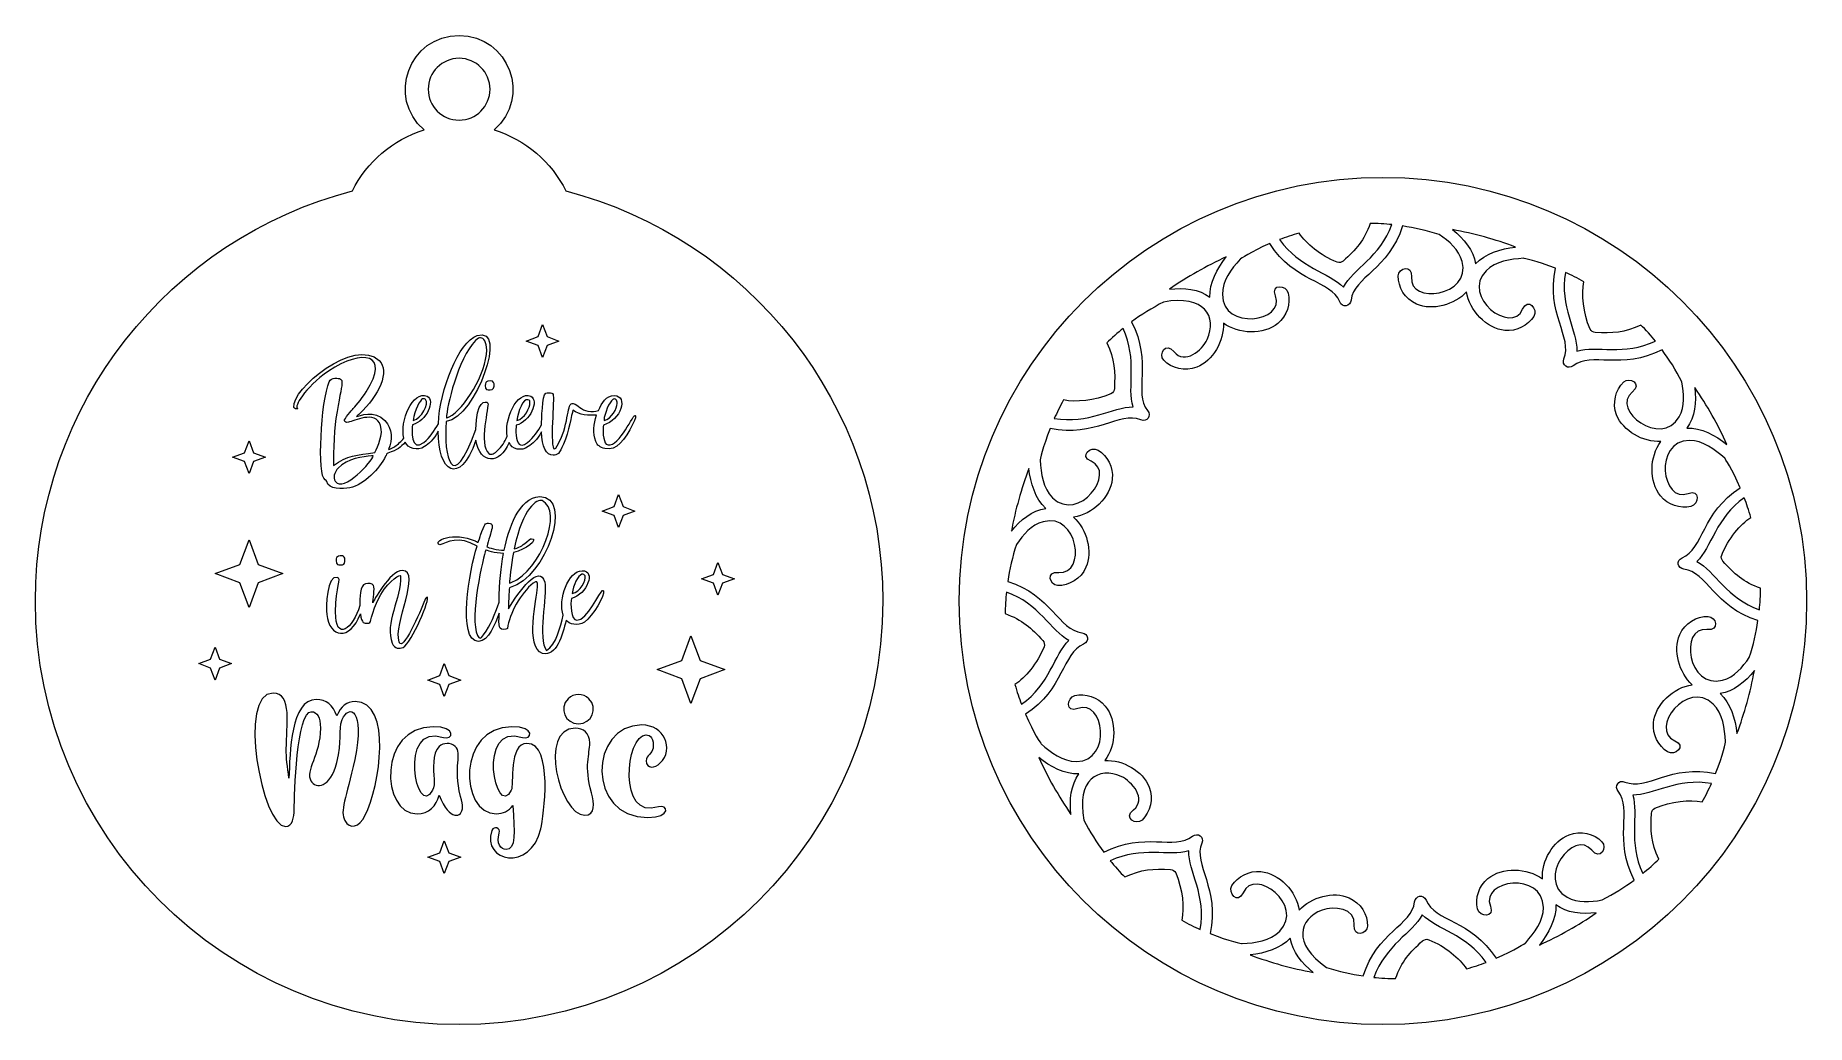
# Model space of a CAD drawing. Header units: inches. Extents: x 40 to 814, y 0 to 432.
import ezdxf

# ---------------------------------------------------------------- set-up
doc = ezdxf.new("R2010")
doc.units = ezdxf.units.IN
doc.header["$MEASUREMENT"] = 0
doc.layers.add('_U+0421_U+043B_U+043E_U+0439 1', color=7, linetype='Continuous')

msp = doc.modelspace()

# ---------------------------------------------------------------- linework, layer by layer
at = {"layer": '_U+0421_U+043B_U+043E_U+0439 1', "color": 7, "lineweight": 9, "true_color": 0xffffff}
for points in [[(259.98, 296.59), (254.75, 298.53), (259.98, 300.47), (261.92, 305.7), (263.87, 300.47), (269.1, 298.53), (263.87, 296.59), (261.92, 291.36), (259.98, 296.59)], [(131.82, 245.87), (126.59, 247.81), (131.82, 249.75), (133.76, 254.98), (135.7, 249.75), (140.93, 247.81), (135.7, 245.87), (133.76, 240.64), (131.82, 245.87)], [(297.05, 226.21), (302.28, 224.26), (297.05, 222.32), (295.11, 217.09), (293.16, 222.32), (287.93, 224.26), (293.16, 226.21), (295.11, 231.44), (297.05, 226.21)], [(137.77, 192.94), (133.76, 182.15), (129.75, 192.94), (118.96, 196.96), (129.75, 200.97), (133.76, 211.76), (137.77, 200.97), (148.57, 196.96), (137.77, 192.94)], [(336.56, 192.71), (331.33, 194.65), (336.56, 196.59), (338.51, 201.82), (340.45, 196.59), (345.68, 194.65), (340.45, 192.71), (338.51, 187.48), (336.56, 192.71)], [(120.9, 159.57), (126.13, 157.63), (120.9, 155.69), (118.96, 150.46), (117.01, 155.69), (111.78, 157.63), (117.01, 159.57), (118.96, 164.8), (120.9, 159.57)], [(330.75, 159.02), (341.55, 155.01), (330.75, 151), (326.74, 140.2), (322.73, 151), (311.93, 155.01), (322.73, 159.02), (326.74, 169.82), (330.75, 159.02)], [(217.09, 148.51), (211.86, 150.46), (217.09, 152.4), (219.03, 157.63), (220.97, 152.4), (226.2, 150.46), (220.97, 148.51), (219.03, 143.28), (217.09, 148.51)], [(220.98, 75.05), (226.21, 73.11), (220.98, 71.17), (219.03, 65.94), (217.09, 71.17), (211.86, 73.11), (217.09, 75.05), (219.03, 80.28), (220.98, 75.05)]]:
    msp.add_lwpolyline(points, dxfattribs=at)
at = {"layer": '_U+0421_U+043B_U+043E_U+0439 1', "color": 1, "lineweight": 9, "true_color": 0xff0000}
for points, knots in [([(272.1, 364.08), (265.81, 376.74), (254.53, 386.48), (240.83, 390.7), (257.25, 404.86), (247.27, 432), (225.49, 432), (203.72, 432), (193.74, 404.86), (210.16, 390.7), (196.46, 386.48), (185.18, 376.74), (178.89, 364.08), (99.28, 343.42), (40.49, 271.08), (40.49, 185), (40.49, 82.83), (123.32, 0), (225.49, 0), (327.67, 0), (410.49, 82.83), (410.49, 185), (410.49, 271.08), (351.71, 343.42), (272.1, 364.08)], [0, 0, 0, 0, 1, 1, 1, 2, 2, 2, 3, 3, 3, 4, 4, 4, 5, 5, 5, 6, 6, 6, 7, 7, 7, 8, 8, 8, 8]), ([(225.49, 422), (232.94, 422), (238.99, 415.94), (238.99, 408.5), (238.99, 401.06), (232.94, 395), (225.49, 395), (218.05, 395), (211.99, 401.06), (211.99, 408.5), (211.99, 415.94), (218.05, 422), (225.49, 422)], [0, 0, 0, 0, 1, 1, 1, 2, 2, 2, 3, 3, 3, 4, 4, 4, 4]), ([(628.84, 370), (526.66, 370), (443.84, 287.17), (443.84, 185), (443.84, 82.83), (526.66, 0), (628.84, 0), (731.01, 0), (813.84, 82.83), (813.84, 185), (813.84, 287.17), (731.01, 370), (628.84, 370)], [0, 0, 0, 0, 1, 1, 1, 2, 2, 2, 3, 3, 3, 4, 4, 4, 4]), ([(770.34, 172.52), (776.15, 171.93), (774.27, 178.19), (770.85, 178.29), (765.9, 178.43), (760.66, 175.27), (758.48, 170.3), (755.45, 163.39), (758.1, 153.7), (763.9, 148.43), (755.71, 147.32), (747.78, 139.72), (746.98, 131.72), (746.48, 126.62), (749.15, 121.59), (753.14, 119.12), (756.3, 117.15), (761.6, 121.65), (756.25, 123.99), (744.96, 128.91), (761.72, 151.05), (773.02, 139.95), (777.32, 135.72), (778.09, 129.29), (778.48, 123.58), (778.48, 123.58), (777.44, 117.93), (774.13, 109.6), (754.53, 113.93), (744.01, 102.02), (734.55, 105.93), (731.74, 107.1), (729.85, 104.07), (731.57, 101.88), (737.9, 93.84), (729.35, 80.81), (738.59, 63.12), (734.35, 60.01), (729.69, 57.08), (724.55, 54.44), (719.44, 53.48), (713.88, 52.99), (709.25, 55.64), (695.49, 63.52), (712.27, 85.64), (720.07, 76.11), (723.76, 71.59), (726.86, 77.34), (724.51, 79.84), (721.11, 83.44), (715.17, 84.91), (710.11, 82.93), (703.08, 80.18), (698.1, 71.45), (698.48, 63.61), (691.9, 68.63), (680.92, 68.88), (674.71, 63.79), (670.74, 60.54), (669.07, 55.09), (670.14, 50.52), (670.99, 46.89), (677.92, 46.33), (675.78, 51.76), (671.29, 63.22), (698.79, 67.03), (698.93, 51.19), (698.98, 45.16), (694.97, 40.07), (691.21, 35.75), (691.21, 35.75), (686.49, 32.5), (678.26, 28.95), (667.46, 45.86), (651.6, 44.89), (647.68, 54.34), (646.52, 57.13), (643.04, 56.37), (642.71, 53.58), (641.49, 43.42), (626.23, 40.26), (620.26, 21.22), (615.06, 22.01), (609.7, 23.23), (604.19, 25), (589.32, 35.17), (592.05, 46.15), (602.29, 49.99), (607.2, 51.84), (617.1, 50.99), (616.35, 43.49), (615.77, 37.69), (622.02, 39.56), (622.12, 42.99), (622.27, 47.94), (619.11, 53.18), (614.13, 55.36), (607.22, 58.38), (597.54, 55.74), (592.26, 49.94), (591.15, 58.13), (583.55, 66.06), (575.56, 66.86), (570.46, 67.36), (565.43, 64.69), (562.95, 60.7), (560.99, 57.54), (565.49, 52.24), (567.82, 57.59), (572.74, 68.88), (594.88, 52.12), (583.78, 40.82), (579.56, 36.52), (573.12, 35.75), (567.41, 35.36), (567.41, 35.36), (561.77, 36.4), (553.44, 39.71), (557.76, 59.31), (545.86, 69.83), (549.77, 79.28), (550.92, 82.07), (547.93, 84.01), (545.72, 82.27), (537.67, 75.94), (524.65, 84.49), (506.96, 75.25), (503.84, 79.49), (500.92, 84.15), (498.27, 89.29), (494.95, 107), (504.64, 112.83), (514.6, 108.31), (519.38, 106.14), (525.78, 98.54), (519.95, 93.77), (515.43, 90.07), (521.18, 86.98), (523.67, 89.33), (527.28, 92.73), (528.75, 98.67), (526.77, 103.73), (524.02, 110.76), (515.28, 115.74), (507.45, 115.36), (512.46, 121.93), (512.72, 132.92), (507.62, 139.13), (504.37, 143.1), (498.93, 144.77), (494.35, 143.69), (490.73, 142.84), (490.16, 135.92), (495.6, 138.05), (507.06, 142.55), (510.87, 115.05), (495.02, 114.91), (488.99, 114.85), (483.9, 118.86), (479.59, 122.62), (479.59, 122.62), (476.33, 127.35), (472.78, 135.58), (489.7, 146.38), (488.72, 162.24), (498.17, 166.16), (500.96, 167.32), (500.21, 170.8), (497.42, 171.13), (487.26, 172.34), (484.09, 187.6), (465.05, 193.58), (465.84, 198.77), (467.07, 204.14), (468.83, 209.65), (471.77, 213.94), (475.35, 218.21), (480.51, 219.61), (495.8, 223.77), (499.57, 196.26), (487.33, 197.49), (481.52, 198.07), (483.4, 191.82), (486.83, 191.72), (491.78, 191.57), (497.02, 194.73), (499.19, 199.71), (502.22, 206.62), (499.57, 216.3), (493.77, 221.58), (501.96, 222.69), (509.9, 230.29), (510.69, 238.28), (511.19, 243.38), (508.53, 248.41), (504.53, 250.89), (501.37, 252.85), (496.08, 248.35), (501.42, 246.02), (512.71, 241.1), (495.96, 218.96), (484.65, 230.06), (480.35, 234.28), (479.59, 240.72), (479.19, 246.43), (479.19, 246.43), (480.23, 252.07), (483.54, 260.4), (503.14, 256.08), (513.66, 267.98), (523.12, 264.07), (525.91, 262.92), (527.84, 265.91), (526.1, 268.12), (519.77, 276.16), (528.32, 289.19), (519.09, 306.88), (523.32, 310), (527.98, 312.92), (533.12, 315.57), (550.83, 318.89), (556.67, 309.2), (552.14, 299.24), (549.97, 294.46), (542.37, 288.06), (537.6, 293.89), (533.91, 298.41), (530.81, 292.66), (533.16, 290.17), (536.56, 286.56), (542.5, 285.09), (547.56, 287.07), (554.59, 289.82), (559.57, 298.56), (559.19, 306.39), (565.77, 301.38), (576.75, 301.12), (582.97, 306.22), (586.93, 309.47), (588.6, 314.91), (587.53, 319.49), (586.68, 323.11), (579.75, 323.68), (581.89, 318.24), (586.38, 306.78), (558.88, 302.97), (558.74, 318.82), (558.69, 324.85), (562.7, 329.94), (566.46, 334.25), (566.46, 334.25), (571.18, 337.51), (579.41, 341.06), (590.21, 324.14), (606.07, 325.12), (609.99, 315.67), (611.15, 312.87), (614.63, 313.64), (614.96, 316.42), (616.18, 326.58), (631.44, 329.75), (637.41, 348.79), (642.61, 348), (647.98, 346.77), (653.48, 345.01), (657.77, 342.07), (662.05, 338.49), (663.45, 333.33), (667.6, 318.04), (640.1, 314.27), (641.32, 326.51), (641.9, 332.32), (635.65, 330.44), (635.55, 327.01), (635.4, 322.06), (638.56, 316.82), (643.54, 314.65), (650.45, 311.62), (660.13, 314.27), (665.41, 320.07), (666.52, 311.88), (674.12, 303.94), (682.11, 303.15), (687.22, 302.64), (692.24, 305.31), (694.72, 309.3), (696.68, 312.47), (692.19, 317.76), (689.85, 312.41), (684.93, 301.13), (662.79, 317.88), (673.89, 329.19), (678.12, 333.49), (684.55, 334.25), (690.26, 334.65), (690.26, 334.65), (695.9, 333.61), (704.23, 330.3), (699.91, 310.7), (711.82, 300.18), (707.9, 290.72), (706.75, 287.92), (709.75, 286), (711.96, 287.74), (720, 294.06), (733.02, 285.51), (750.71, 294.75), (753.83, 290.52), (756.76, 285.86), (759.4, 280.72), (760.36, 275.61), (760.85, 270.05), (758.19, 265.41), (750.32, 251.66), (728.2, 268.44), (737.73, 276.24), (742.24, 279.93), (736.49, 283.02), (734, 280.67), (730.39, 277.28), (728.92, 271.34), (730.9, 266.28), (733.65, 259.25), (742.39, 254.27), (750.22, 254.65), (745.21, 248.07), (744.96, 237.09), (750.05, 230.87), (753.3, 226.91), (758.74, 225.24), (763.32, 226.31), (766.94, 227.16), (767.51, 234.08), (762.07, 231.95), (750.61, 227.45), (746.8, 254.95), (762.65, 255.1), (768.68, 255.15), (773.77, 251.14), (778.08, 247.38), (778.08, 247.38), (781.34, 242.66), (784.89, 234.43), (767.97, 223.63), (768.95, 207.77), (759.5, 203.85), (756.7, 202.69), (757.47, 199.21), (760.26, 198.87), (770.41, 197.66), (773.58, 182.4), (792.62, 176.43), (791.83, 171.23), (790.6, 165.86), (788.84, 160.36), (785.9, 156.07), (782.32, 151.79), (777.16, 150.39), (761.87, 146.24), (758.1, 173.74), (770.34, 172.52)], [0, 0, 0, 0, 1, 1, 1, 2, 2, 2, 3, 3, 3, 4, 4, 4, 5, 5, 5, 6, 6, 6, 7, 7, 7, 8, 8, 8, 9, 9, 9, 10, 10, 10, 11, 11, 11, 12, 12, 12, 13, 13, 13, 14, 14, 14, 15, 15, 15, 16, 16, 16, 17, 17, 17, 18, 18, 18, 19, 19, 19, 20, 20, 20, 21, 21, 21, 22, 22, 22, 23, 23, 23, 24, 24, 24, 25, 25, 25, 26, 26, 26, 27, 27, 27, 28, 28, 28, 29, 29, 29, 30, 30, 30, 31, 31, 31, 32, 32, 32, 33, 33, 33, 34, 34, 34, 35, 35, 35, 36, 36, 36, 37, 37, 37, 38, 38, 38, 39, 39, 39, 40, 40, 40, 41, 41, 41, 42, 42, 42, 43, 43, 43, 44, 44, 44, 45, 45, 45, 46, 46, 46, 47, 47, 47, 48, 48, 48, 49, 49, 49, 50, 50, 50, 51, 51, 51, 52, 52, 52, 53, 53, 53, 54, 54, 54, 55, 55, 55, 56, 56, 56, 57, 57, 57, 58, 58, 58, 59, 59, 59, 60, 60, 60, 61, 61, 61, 62, 62, 62, 63, 63, 63, 64, 64, 64, 65, 65, 65, 66, 66, 66, 67, 67, 67, 68, 68, 68, 69, 69, 69, 70, 70, 70, 71, 71, 71, 72, 72, 72, 73, 73, 73, 74, 74, 74, 75, 75, 75, 76, 76, 76, 77, 77, 77, 78, 78, 78, 79, 79, 79, 80, 80, 80, 81, 81, 81, 82, 82, 82, 83, 83, 83, 84, 84, 84, 85, 85, 85, 86, 86, 86, 87, 87, 87, 88, 88, 88, 89, 89, 89, 90, 90, 90, 91, 91, 91, 92, 92, 92, 93, 93, 93, 94, 94, 94, 95, 95, 95, 96, 96, 96, 97, 97, 97, 98, 98, 98, 99, 99, 99, 100, 100, 100, 101, 101, 101, 102, 102, 102, 103, 103, 103, 104, 104, 104, 105, 105, 105, 106, 106, 106, 107, 107, 107, 108, 108, 108, 109, 109, 109, 110, 110, 110, 111, 111, 111, 112, 112, 112, 113, 113, 113, 114, 114, 114, 115, 115, 115, 116, 116, 116, 117, 117, 117, 118, 118, 118, 119, 119, 119, 120, 120, 120, 120]), ([(632.75, 349.39), (627.64, 335.09), (615.9, 330.08), (611.62, 322.07), (605.37, 328.51), (592.41, 330.41), (583.77, 342.82), (586.37, 343.81), (589.23, 344.78), (592.31, 345.67), (595.35, 341.14), (601.47, 335.85), (608.84, 332.93), (609.87, 332.53), (610.76, 332.91), (611.52, 333.46), (616.97, 338.36), (620.71, 342.52), (623.3, 349.9), (625.85, 349.98), (630.2, 349.66), (632.75, 349.39)], [0, 0, 0, 0, 1, 1, 1, 2, 2, 2, 3, 3, 3, 4, 4, 4, 5, 5, 5, 6, 6, 6, 7, 7, 7, 7]), ([(669.26, 332.24), (668.45, 338.16), (664.14, 343.25), (659.27, 347.2), (668.67, 345.46), (677.85, 342.91), (686.72, 339.59), (680.32, 338.8), (673.47, 336.8), (669.26, 332.24)], [0, 0, 0, 0, 1, 1, 1, 2, 2, 2, 3, 3, 3, 3]), ([(553.31, 317.69), (548.55, 321.31), (541.91, 321.86), (535.66, 321.21), (543.54, 326.63), (551.83, 331.32), (560.46, 335.25), (556.49, 330.16), (553.06, 323.9), (553.31, 317.69)], [0, 0, 0, 0, 1, 1, 1, 2, 2, 2, 3, 3, 3, 3]), ([(747.84, 298.47), (734.12, 291.98), (722.27, 296.73), (713.59, 294.1), (713.72, 303.07), (705.9, 313.58), (708.56, 328.46), (711.1, 327.32), (713.81, 325.99), (716.62, 324.44), (715.55, 318.98), (716.19, 310.93), (719.3, 303.75), (719.74, 302.73), (720.64, 302.37), (721.56, 302.22), (728.89, 301.83), (734.47, 302.13), (741.52, 305.51), (743.38, 303.77), (746.22, 300.47), (747.84, 298.47)], [0, 0, 0, 0, 1, 1, 1, 2, 2, 2, 3, 3, 3, 4, 4, 4, 5, 5, 5, 6, 6, 6, 7, 7, 7, 7]), ([(515.37, 304.01), (521.86, 290.29), (517.1, 278.44), (519.74, 269.75), (510.77, 269.89), (500.26, 262.07), (485.37, 264.73), (486.51, 267.26), (487.84, 269.97), (489.39, 272.79), (494.85, 271.71), (502.9, 272.35), (510.09, 275.46), (511.11, 275.9), (511.47, 276.81), (511.61, 277.73), (512.01, 285.05), (511.71, 290.63), (508.32, 297.69), (510.07, 299.55), (513.37, 302.39), (515.37, 304.01)], [0, 0, 0, 0, 1, 1, 1, 2, 2, 2, 3, 3, 3, 4, 4, 4, 5, 5, 5, 6, 6, 6, 7, 7, 7, 7]), ([(761.53, 260.53), (765.15, 265.29), (765.7, 271.93), (765.05, 278.18), (770.46, 270.3), (775.15, 262.01), (779.08, 253.38), (774, 257.35), (767.73, 260.78), (761.53, 260.53)], [0, 0, 0, 0, 1, 1, 1, 2, 2, 2, 3, 3, 3, 3]), ([(474.24, 242.89), (475.03, 236.49), (477.04, 229.63), (481.6, 225.42), (475.68, 224.61), (470.59, 220.31), (466.63, 215.43), (468.37, 224.83), (470.92, 234.01), (474.24, 242.89)], [0, 0, 0, 0, 1, 1, 1, 2, 2, 2, 3, 3, 3, 3]), ([(793.22, 181.08), (778.93, 186.2), (773.91, 197.94), (765.91, 202.22), (772.35, 208.46), (774.25, 221.42), (786.65, 230.07), (787.64, 227.47), (788.61, 224.61), (789.51, 221.53), (784.93, 218.44), (779.67, 212.33), (776.77, 205), (776.36, 203.97), (776.74, 203.07), (777.29, 202.32), (782.19, 196.86), (786.35, 193.13), (793.73, 190.53), (793.82, 187.99), (793.49, 183.64), (793.22, 181.08)], [0, 0, 0, 0, 1, 1, 1, 2, 2, 2, 3, 3, 3, 4, 4, 4, 5, 5, 5, 6, 6, 6, 7, 7, 7, 7]), ([(464.45, 188.92), (478.74, 183.8), (483.76, 172.06), (491.76, 167.78), (485.33, 161.54), (483.42, 148.58), (471.02, 139.93), (470.03, 142.53), (469.06, 145.39), (468.16, 148.47), (472.7, 151.52), (477.99, 157.63), (480.9, 165), (481.31, 166.03), (480.93, 166.93), (480.38, 167.68), (475.48, 173.14), (471.32, 176.87), (463.94, 179.47), (463.85, 182.01), (464.18, 186.36), (464.45, 188.92)], [0, 0, 0, 0, 1, 1, 1, 2, 2, 2, 3, 3, 3, 4, 4, 4, 5, 5, 5, 6, 6, 6, 7, 7, 7, 7]), ([(783.43, 127.11), (782.64, 133.52), (780.63, 140.37), (776.07, 144.58), (781.99, 145.39), (787.08, 149.69), (791.04, 154.57), (789.3, 145.17), (786.75, 135.99), (783.43, 127.11)], [0, 0, 0, 0, 1, 1, 1, 2, 2, 2, 3, 3, 3, 3]), ([(496.14, 109.47), (492.53, 104.71), (491.97, 98.07), (492.62, 91.82), (487.21, 99.7), (482.52, 107.99), (478.59, 116.62), (483.68, 112.65), (489.94, 109.22), (496.14, 109.47)], [0, 0, 0, 0, 1, 1, 1, 2, 2, 2, 3, 3, 3, 3]), ([(742.3, 65.99), (735.81, 79.71), (740.57, 91.56), (737.94, 100.25), (746.9, 100.11), (757.41, 107.93), (772.3, 105.27), (771.16, 102.74), (769.83, 100.03), (768.28, 97.21), (762.82, 98.29), (754.77, 97.65), (747.58, 94.54), (746.56, 94.1), (746.2, 93.19), (746.06, 92.27), (745.66, 84.95), (745.97, 79.37), (749.35, 72.31), (747.61, 70.45), (744.3, 67.61), (742.3, 65.99)], [0, 0, 0, 0, 1, 1, 1, 2, 2, 2, 3, 3, 3, 4, 4, 4, 5, 5, 5, 6, 6, 6, 7, 7, 7, 7]), ([(509.83, 71.53), (523.55, 78.02), (535.4, 73.27), (544.08, 75.9), (543.95, 66.93), (551.77, 56.42), (549.11, 41.54), (546.57, 42.68), (543.86, 44.01), (541.05, 45.56), (542.12, 51.02), (541.48, 59.07), (538.37, 66.26), (537.93, 67.27), (537.03, 67.63), (536.11, 67.78), (528.78, 68.17), (523.2, 67.87), (516.15, 64.49), (514.29, 66.23), (511.44, 69.53), (509.83, 71.53)], [0, 0, 0, 0, 1, 1, 1, 2, 2, 2, 3, 3, 3, 4, 4, 4, 5, 5, 5, 6, 6, 6, 7, 7, 7, 7]), ([(624.92, 20.61), (630.03, 34.91), (641.77, 39.92), (646.05, 47.93), (652.3, 41.49), (665.26, 39.59), (673.9, 27.18), (671.3, 26.19), (668.45, 25.22), (665.36, 24.33), (662.29, 28.89), (656.18, 34.16), (648.84, 37.07), (647.8, 37.48), (646.91, 37.09), (646.16, 36.55), (640.7, 31.64), (636.97, 27.48), (634.37, 20.1), (631.82, 20.02), (627.47, 20.34), (624.92, 20.61)], [0, 0, 0, 0, 1, 1, 1, 2, 2, 2, 3, 3, 3, 4, 4, 4, 5, 5, 5, 6, 6, 6, 7, 7, 7, 7]), ([(704.37, 52.31), (709.12, 48.69), (715.77, 48.14), (722.01, 48.79), (714.14, 43.37), (705.84, 38.68), (697.22, 34.75), (701.18, 39.84), (704.61, 46.1), (704.37, 52.31)], [0, 0, 0, 0, 1, 1, 1, 2, 2, 2, 3, 3, 3, 3]), ([(588.41, 37.76), (589.22, 31.84), (593.53, 26.75), (598.4, 22.8), (589.01, 24.54), (579.83, 27.09), (570.95, 30.41), (577.35, 31.2), (584.2, 33.2), (588.41, 37.76)], [0, 0, 0, 0, 1, 1, 1, 2, 2, 2, 3, 3, 3, 3])]:
    msp.add_open_spline(points, degree=3, knots=knots, dxfattribs=at)
at = {"layer": '_U+0421_U+043B_U+043E_U+0439 1', "color": 7, "lineweight": 9, "true_color": 0xffffff}
for points, knots in [([(155.01, 269.04), (155.01, 269.1), (154.96, 269.14), (154.85, 269.17), (153.53, 269.6), (157.61, 277.93), (168.49, 285.44), (183.32, 295.29), (195.71, 293.12), (184.98, 276.39), (182.8, 272.99), (179.48, 269.25), (179.17, 269.04), (178.75, 268.48), (175.17, 264.33), (175.41, 263.68), (175.6, 263.17), (176.1, 262.84), (177.18, 263.04), (179.5, 263.48), (188.85, 268.52), (191.2, 261.6), (192.5, 257.75), (190.04, 252.67), (188.73, 249.78), (181.06, 248.87), (176.45, 248.53), (170.63, 244.11), (170.54, 245.46), (170.65, 258.36), (171.69, 264.71), (174.48, 281.81), (176.04, 282.28), (171.2, 282.28), (170.19, 282.28), (169.23, 281.86), (168.77, 280.78), (165.23, 272.51), (163.35, 239.32), (167.03, 237.96), (167.42, 237.79), (167.53, 237.66), (167.68, 237.15), (168.56, 233.76), (174.54, 233.69), (177.8, 234.44), (184.1, 235.83), (190.73, 242.75), (193.42, 248.24), (193.59, 248.61), (193.99, 249.58), (194.39, 249.58), (198.71, 251.02), (199.96, 252.05), (201.93, 254.36), (203.09, 251.77), (207.37, 250.29), (210.42, 252.41), (212.29, 253.73), (214.28, 255.36), (216.38, 259.12), (216.25, 241.69), (225.55, 234.62), (232.85, 255.18), (234.59, 244.47), (243.31, 244.49), (247.33, 254.18), (248.45, 251.09), (252.69, 250.31), (255.71, 252.41), (257.53, 253.68), (259.47, 255.25), (261.49, 258.82), (261.54, 252.46), (263.73, 248.64), (266.52, 248.64), (268.47, 248.64), (269.23, 249.27), (271.05, 253.46), (273.58, 259.16), (274.56, 266.42), (275.18, 268.32), (278.15, 266.18), (282.03, 265.94), (285.54, 266.15), (284.22, 262.43), (283.76, 258.36), (285.16, 254.62), (285.74, 253.06), (287.07, 252.05), (289.15, 251.56), (294.18, 250.44), (297.92, 255.46), (301.24, 262.09), (301.41, 262.42), (302.77, 265.03), (302.54, 265.89), (302.46, 266.02), (302.35, 266.02), (302.14, 265.97), (301.14, 265.63), (294.1, 250.32), (289.77, 253.54), (288.29, 254.64), (288.16, 260.05), (288.49, 261.84), (296.24, 263.82), (299.35, 274.67), (293.31, 274.67), (289.72, 274.67), (287.79, 271.57), (286.34, 268.14), (284.75, 267.75), (283.55, 267.71), (281.74, 267.94), (278.75, 268.3), (277.56, 270.74), (275.3, 271.27), (272.44, 271.98), (273.59, 262.83), (269.23, 254.51), (268.96, 253.94), (267.76, 251.4), (267.13, 251.4), (264.96, 251.4), (267.18, 274.24), (266.52, 275.24), (266.41, 275.51), (266.22, 275.7), (265.95, 275.8), (265.44, 275.98), (263.87, 276), (263.34, 275.74), (261.8, 275.02), (261.51, 263.64), (261.49, 261.95), (259.9, 259.21), (258.06, 256.49), (255.39, 254.23), (253.31, 252.55), (252.54, 252.93), (251.73, 253.54), (250.24, 254.64), (250.1, 259.94), (250.43, 261.72), (256.55, 263.32), (260.54, 272.45), (256.76, 274.39), (250.6, 277.07), (245.15, 263.86), (246.45, 256.97), (245.48, 254.27), (244.27, 252.63), (242.24, 250.66), (241.1, 249.51), (239.67, 248.46), (238.46, 249.47), (233.85, 253.15), (238.66, 270.39), (238.07, 271.39), (237.06, 272.59), (233.08, 272.65), (232.74, 259.83), (222.42, 230.8), (218.6, 248.33), (219.85, 263.34), (232.86, 265.33), (247.13, 305.52), (233.37, 300.94), (225.41, 298.16), (216.96, 277.34), (216.42, 262.35), (214.67, 259.31), (212.77, 256.49), (210.1, 254.23), (204.31, 249.54), (204.85, 260.25), (205.16, 261.98), (211.25, 263.56), (215.28, 272.43), (211.47, 274.39), (205.25, 277.1), (199.45, 263.42), (201.37, 256.07), (200.24, 254.83), (198.84, 253.37), (197.49, 252.53), (197.11, 252.3), (195.15, 251.11), (194.71, 251.11), (196.53, 255.65), (196.31, 260.12), (193.09, 263.78), (188.7, 268.78), (181.75, 265.64), (180.75, 265.64), (180.75, 265.72), (181.82, 266.61), (181.88, 266.66), (190.6, 274.6), (195.31, 285.43), (190.63, 289.97), (179.8, 300.45), (152.17, 277.47), (153.32, 269.54), (153.41, 268.98), (154.73, 268.76), (155.01, 269.04)], [0, 0, 0, 0, 1, 1, 1, 2, 2, 2, 3, 3, 3, 4, 4, 4, 5, 5, 5, 6, 6, 6, 7, 7, 7, 8, 8, 8, 9, 9, 9, 10, 10, 10, 11, 11, 11, 12, 12, 12, 13, 13, 13, 14, 14, 14, 15, 15, 15, 16, 16, 16, 17, 17, 17, 18, 18, 18, 19, 19, 19, 20, 20, 20, 21, 21, 21, 22, 22, 22, 23, 23, 23, 24, 24, 24, 25, 25, 25, 26, 26, 26, 27, 27, 27, 28, 28, 28, 29, 29, 29, 30, 30, 30, 31, 31, 31, 32, 32, 32, 33, 33, 33, 34, 34, 34, 35, 35, 35, 36, 36, 36, 37, 37, 37, 38, 38, 38, 39, 39, 39, 40, 40, 40, 41, 41, 41, 42, 42, 42, 43, 43, 43, 44, 44, 44, 45, 45, 45, 46, 46, 46, 47, 47, 47, 48, 48, 48, 49, 49, 49, 50, 50, 50, 51, 51, 51, 52, 52, 52, 53, 53, 53, 54, 54, 54, 55, 55, 55, 56, 56, 56, 57, 57, 57, 58, 58, 58, 59, 59, 59, 60, 60, 60, 61, 61, 61, 62, 62, 62, 63, 63, 63, 64, 64, 64, 65, 65, 65, 66, 66, 66, 67, 67, 67, 68, 68, 68, 69, 69, 69, 69]), ([(232.62, 298.71), (233.74, 299.88), (234.28, 299.94), (234.87, 299.94), (236.14, 299.94), (237.61, 298), (237.56, 294.59), (237.41, 284.31), (227.76, 268.75), (221.15, 265.38), (221, 265.3), (219.98, 264.8), (219.98, 264.97), (219.98, 269.52), (224.97, 290.78), (232.62, 298.71)], [0, 0, 0, 0, 1, 1, 1, 2, 2, 2, 3, 3, 3, 4, 4, 4, 5, 5, 5, 5]), ([(237.99, 280.99), (239.71, 281.56), (240.7, 280.77), (240.76, 279.77), (240.85, 278.33), (240.59, 277.18), (239.06, 277.18), (237.67, 277.18), (236.93, 277.06), (236.93, 279.12), (236.93, 280.39), (237.08, 280.67), (237.99, 280.99)], [0, 0, 0, 0, 1, 1, 1, 2, 2, 2, 3, 3, 3, 4, 4, 4, 4]), ([(209.53, 273.28), (210.25, 273.48), (210.72, 273.18), (210.87, 273.01), (212.36, 271.26), (209.25, 264.66), (205.44, 263.82), (206.01, 268.34), (208.56, 273.01), (209.53, 273.28)], [0, 0, 0, 0, 1, 1, 1, 2, 2, 2, 3, 3, 3, 3]), ([(255.53, 272.91), (256.46, 272.55), (256.43, 272.24), (256.43, 271.56), (256.43, 269.55), (254.19, 264.58), (250.74, 263.82), (251.22, 267.74), (253.48, 273.69), (255.53, 272.91)], [0, 0, 0, 0, 1, 1, 1, 2, 2, 2, 3, 3, 3, 3]), ([(292.49, 272.91), (292.79, 273.13), (293.37, 273.4), (293.74, 273.09), (294.51, 272.44), (294.46, 271.99), (294.46, 271.31), (294.46, 269.3), (292.24, 264.58), (288.79, 263.82), (288.79, 266.94), (291.25, 271.98), (292.49, 272.91)], [0, 0, 0, 0, 1, 1, 1, 2, 2, 2, 3, 3, 3, 4, 4, 4, 4]), ([(171.44, 237.27), (170.82, 238.13), (170.87, 239.31), (171, 239.94), (171.12, 240.91), (172.02, 242.29), (172.66, 243.02), (176.74, 247.39), (183.64, 247.96), (187.19, 248.4), (187.31, 248.42), (187.83, 248.48), (187.92, 248.4), (187.92, 246.21), (174.86, 231.96), (171.44, 237.27)], [0, 0, 0, 0, 1, 1, 1, 2, 2, 2, 3, 3, 3, 4, 4, 4, 5, 5, 5, 5]), ([(288.48, 189.44), (288.41, 189.51), (288.17, 189.52), (288.08, 189.52), (287.08, 189.19), (281.28, 176.57), (276.86, 176.57), (274.08, 176.57), (274.15, 184.13), (274.52, 186.12), (281.41, 187.93), (285.29, 198.23), (279.25, 198.23), (273.14, 198.23), (268.64, 185.61), (270.91, 178.74), (269.84, 173.92), (267.83, 165.84), (263.71, 163.38), (259.49, 168.3), (264.12, 187.49), (262.9, 193.21), (260.67, 201.48), (251.51, 189.24), (247.03, 181.59), (247.03, 182.21), (247.19, 190.17), (247.5, 190.68), (247.54, 190.75), (247.63, 190.8), (247.78, 190.84), (263.4, 195.07), (275.56, 230.61), (260.71, 230.61), (251.47, 230.19), (247.05, 216.25), (245.2, 207.21), (242.3, 207.21), (238.16, 208.19), (237.64, 208.71), (237.64, 209.04), (239.38, 214.83), (239.5, 215.33), (240.08, 217.59), (240.43, 218.81), (238.37, 218.99), (236.87, 218.99), (236.64, 218.8), (234.87, 213.71), (234.84, 213.62), (233.89, 210.65), (233.8, 210.65), (233.62, 210.65), (232.62, 211.14), (232.46, 211.22), (223.46, 215.5), (213.19, 211.12), (217.12, 209.48), (220.19, 210.77), (225.36, 213.68), (233.11, 209.03), (233.24, 208.95), (233.31, 208.9), (233.31, 208.87), (230.13, 199.27), (224.38, 167.34), (234, 167.34), (238.47, 167.34), (241.3, 175.18), (242.91, 179.63), (242.96, 173.95), (242.39, 172), (245.9, 172.65), (246.19, 172.7), (246.44, 172.82), (246.63, 173.01), (247.35, 179.38), (252.37, 188.44), (257.87, 192.81), (259.38, 194.01), (259.91, 193.67), (259.72, 191.06), (259.35, 186.01), (254.15, 164.73), (261.97, 162.12), (267.9, 160.5), (270.72, 170.15), (272.18, 176.56), (273.56, 174.97), (277.34, 173.77), (280.2, 175.75), (284.03, 178.43), (289.2, 187.67), (288.48, 189.44)], [0, 0, 0, 0, 1, 1, 1, 2, 2, 2, 3, 3, 3, 4, 4, 4, 5, 5, 5, 6, 6, 6, 7, 7, 7, 8, 8, 8, 9, 9, 9, 10, 10, 10, 11, 11, 11, 12, 12, 12, 13, 13, 13, 14, 14, 14, 15, 15, 15, 16, 16, 16, 17, 17, 17, 18, 18, 18, 19, 19, 19, 20, 20, 20, 21, 21, 21, 22, 22, 22, 23, 23, 23, 24, 24, 24, 25, 25, 25, 26, 26, 26, 27, 27, 27, 28, 28, 28, 29, 29, 29, 30, 30, 30, 31, 31, 31, 31]), ([(261.74, 228.83), (271.02, 224.6), (261.32, 198.43), (248.27, 193.03), (248.07, 192.95), (247.73, 192.81), (247.52, 192.81), (247.45, 192.87), (247.48, 193.01), (247.52, 193.09), (247.52, 194.09), (248.11, 200.26), (249.22, 206.13), (254.7, 207.32), (260.36, 212.15), (257.07, 212.15), (256.83, 212.15), (256.71, 212.18), (256.12, 211.7), (252.96, 209.18), (252.87, 208.72), (249.56, 207.8), (253.26, 226.07), (259.6, 229.54), (261.74, 228.83)], [0, 0, 0, 0, 1, 1, 1, 2, 2, 2, 3, 3, 3, 4, 4, 4, 5, 5, 5, 6, 6, 6, 7, 7, 7, 8, 8, 8, 8]), ([(175.63, 202.24), (175.54, 201.2), (174.83, 200.74), (173.95, 200.74), (172.56, 200.74), (171.83, 200.62), (171.83, 202.68), (171.83, 203.95), (171.98, 204.22), (172.88, 204.54), (174.62, 205.12), (175.91, 204.5), (175.63, 202.24)], [0, 0, 0, 0, 1, 1, 1, 2, 2, 2, 3, 3, 3, 4, 4, 4, 4]), ([(236.19, 170.18), (234.84, 168.23), (234.31, 168.48), (233.56, 169.93), (229.85, 177.35), (236.11, 205.13), (237.16, 207.21), (237.16, 207.21), (241.21, 205.79), (244.91, 205.73), (243.76, 199.73), (243.04, 193.34), (242.92, 184.43), (241.03, 179.12), (239.3, 174.56), (236.19, 170.18)], [0, 0, 0, 0, 1, 1, 1, 2, 2, 2, 3, 3, 3, 4, 4, 4, 5, 5, 5, 5]), ([(196.32, 166.52), (192.8, 174.97), (200.35, 186.53), (199.9, 195.66), (199.89, 195.87), (199.92, 196.14), (199.72, 196.14), (198.72, 196.14), (193.51, 192.96), (189.84, 185.07), (185.83, 175.98), (187.6, 175.28), (185.53, 175.28), (183.91, 175.28), (183.04, 174.94), (182.38, 179.37), (177.75, 167.25), (168.94, 168.98), (167.68, 179.08), (167.27, 182.33), (167.78, 196.59), (172.27, 195.31), (174.47, 194.76), (171.54, 191.54), (171.54, 180.26), (171.33, 166.88), (179.39, 172.91), (182.15, 183.04), (182.13, 186.34), (182, 191.85), (184.62, 192.56), (185.73, 192.84), (187.71, 192.83), (188.16, 191.77), (188.71, 190.5), (187.82, 185.26), (187.82, 184.26), (187.82, 184.26), (195.18, 198.31), (200.65, 198.31), (209.26, 198.12), (196.57, 174.83), (199.31, 167.09), (200.75, 162.15), (208.54, 180.31), (210.52, 185.4), (210.7, 185.81), (211.09, 186.69), (211.54, 186.69), (213.31, 186.69), (204.76, 166.71), (201.01, 164.71), (199.43, 163.98), (197.29, 164.17), (196.32, 166.52)], [0, 0, 0, 0, 1, 1, 1, 2, 2, 2, 3, 3, 3, 4, 4, 4, 5, 5, 5, 6, 6, 6, 7, 7, 7, 8, 8, 8, 9, 9, 9, 10, 10, 10, 11, 11, 11, 12, 12, 12, 13, 13, 13, 14, 14, 14, 15, 15, 15, 16, 16, 16, 17, 17, 17, 18, 18, 18, 18]), ([(279.08, 196.67), (279.78, 196.88), (280.35, 196.4), (280.47, 196.04), (281.16, 193.97), (278.42, 189.02), (274.86, 188.24), (275.34, 192.07), (277.37, 196.16), (279.08, 196.67)], [0, 0, 0, 0, 1, 1, 1, 2, 2, 2, 3, 3, 3, 3]), ([(184.52, 91.39), (181.75, 85.97), (177.76, 85.23), (175.64, 89.06), (173.24, 93.33), (176.17, 98.57), (179.89, 115.72), (184.61, 137.97), (177.19, 140.07), (174.47, 133.19), (172.53, 128.44), (174.58, 123.87), (172.14, 114.44), (169.18, 103.4), (162.96, 102.7), (160.8, 106.45), (158.19, 111.03), (164.9, 117.49), (164.9, 129.46), (164.9, 134.26), (163.59, 136.65), (160.95, 136.65), (154.58, 136.65), (153.49, 100.22), (153.49, 93.84), (153.49, 90.74), (152.73, 86.46), (149.73, 86.46), (139.31, 86.46), (128.61, 144.79), (144.23, 144.79), (152.88, 144.79), (150.03, 130.37), (150.03, 120.42), (150.03, 116.78), (150.42, 112.49), (151.2, 107.55), (151.62, 118.87), (151.93, 141.93), (163.13, 141.93), (167.45, 141.93), (170.44, 139.57), (172.1, 134.85), (173.75, 139.01), (176.43, 141.1), (180.12, 141.1), (196.49, 141.1), (190.87, 103.78), (184.52, 91.39)], [0, 0, 0, 0, 1, 1, 1, 2, 2, 2, 3, 3, 3, 4, 4, 4, 5, 5, 5, 6, 6, 6, 7, 7, 7, 8, 8, 8, 9, 9, 9, 10, 10, 10, 11, 11, 11, 12, 12, 12, 13, 13, 13, 14, 14, 14, 15, 15, 15, 16, 16, 16, 16]), ([(277.61, 131.31), (271.9, 131.31), (268.99, 138.2), (273.06, 142.27), (275.59, 144.8), (279.65, 144.79), (282.17, 142.27), (286.21, 138.23), (283.36, 131.31), (277.61, 131.31)], [0, 0, 0, 0, 1, 1, 1, 2, 2, 2, 3, 3, 3, 3]), ([(226.13, 99.6), (226.71, 97.42), (227, 95.88), (227, 95.01), (227, 90.33), (221.22, 88.54), (216.79, 100.16), (215.56, 95.56), (212.21, 91.99), (207.12, 91.99), (191.18, 91.99), (190.13, 130.1), (214.12, 130.1), (224.46, 130.1), (222.91, 123.95), (218.68, 125.43), (198.36, 132.2), (207.2, 88.86), (213.82, 102.31), (214.55, 103.76), (214.71, 105.51), (214.61, 107.13), (214.22, 111.55), (213.66, 118.29), (216.85, 121.44), (218.54, 123.1), (221.91, 123.3), (223.8, 121.5), (227.21, 118.23), (222.62, 113.08), (226.13, 99.6)], [0, 0, 0, 0, 1, 1, 1, 2, 2, 2, 3, 3, 3, 4, 4, 4, 5, 5, 5, 6, 6, 6, 7, 7, 7, 8, 8, 8, 9, 9, 9, 10, 10, 10, 10]), ([(261.16, 85.55), (256.72, 66.37), (235.19, 71.05), (239.84, 84.76), (240.62, 87.03), (243.71, 85.78), (243.01, 83.67), (241.62, 79.15), (243.73, 76.44), (245.98, 76.44), (250.29, 76.44), (249.75, 83.98), (249, 95.61), (247.14, 93.25), (244.73, 92.07), (241.77, 92.07), (225.4, 92.07), (224.72, 130.1), (248.54, 130.1), (259.01, 130.1), (257.33, 123.96), (253.14, 125.43), (232.8, 132.09), (241.57, 89.09), (248.28, 102.31), (249.4, 104.56), (247.06, 122.83), (255.13, 122.83), (266.83, 122.83), (262.4, 90.83), (261.16, 85.55)], [0, 0, 0, 0, 1, 1, 1, 2, 2, 2, 3, 3, 3, 4, 4, 4, 5, 5, 5, 6, 6, 6, 7, 7, 7, 8, 8, 8, 9, 9, 9, 10, 10, 10, 10]), ([(283.26, 101.22), (284.52, 96.65), (285.09, 91.43), (280.25, 91.43), (269.68, 91.43), (259.72, 129.39), (276.18, 129.39), (279.73, 129.39), (282.55, 127.47), (282.55, 122.98), (282.55, 118.11), (280.01, 112.96), (283.26, 101.22)], [0, 0, 0, 0, 1, 1, 1, 2, 2, 2, 3, 3, 3, 4, 4, 4, 4]), ([(310.15, 120.69), (310.68, 124.96), (308.9, 126.49), (307.1, 126.49), (298.2, 126.49), (294.6, 89.11), (312.49, 95.08), (316.73, 96.57), (318.34, 90.41), (307.93, 90.41), (280.77, 90.41), (282.38, 130.85), (305.26, 130.85), (315.01, 130.85), (319.66, 120.48), (313.2, 114.1), (311.14, 112.03), (307.21, 111.49), (307.21, 115.26), (307.21, 117.43), (309.88, 118.54), (310.15, 120.69)], [0, 0, 0, 0, 1, 1, 1, 2, 2, 2, 3, 3, 3, 4, 4, 4, 5, 5, 5, 6, 6, 6, 7, 7, 7, 7])]:
    msp.add_open_spline(points, degree=3, knots=knots, dxfattribs=at)

doc.saveas('drawing.dxf')
